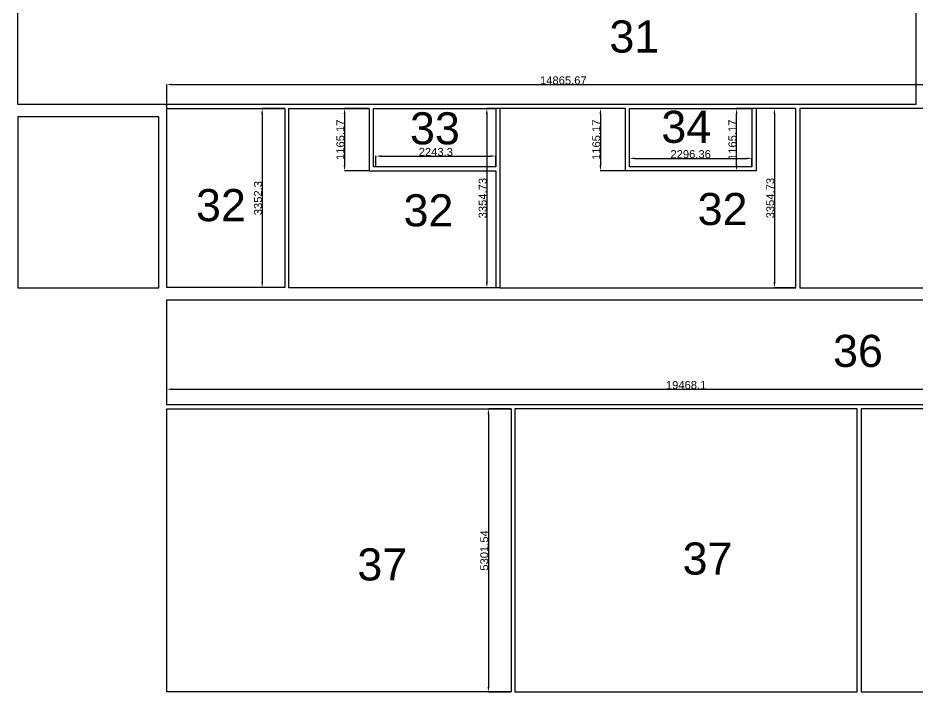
# Model space of a CAD drawing. Header units: millimetres. Extents: x 3935 to 205860, y 1962 to 72633.
# Drawn here: x 12081 to 28947, y 31653 to 44274 of the extents above; entities that cross this region are included whole.
import ezdxf

# ---------------------------------------------------------------- set-up
doc = ezdxf.new("R2010")
doc.units = ezdxf.units.MM
doc.layers.add('puf', color=5, linetype='Continuous', lineweight=30)
doc.styles.get("Standard").update_dxf_attribs({"font": 'arial.ttf'})
doc.dimstyles.new('ISO-25', dxfattribs={"dimtxt": 150, "dimasz": 100, "dimexe": 1.25, "dimexo": 0.625, "dimtad": 1, "dimdsep": 46, "dimtxsty": 'Standard', "dimcen": 2.5, "dimadec": 0, "dimazin": 0, "dimtfac": 1, "dimtmove": 0, "dimatfit": 3, "dimfxl": 1, "dimarcsym": 0})

# ---------------------------------------------------------------- blocks, each defined once
blk = doc.blocks.new('*D60')
at = {"layer": 'Defpoints', "color": 0, "transparency": 16777216}
for p in [(29734, 43027), (14868, 42577), (29734, 42577)]:
    blk.add_point(p, dxfattribs=at)
at = {"layer": 'puf', "color": 0, "lineweight": -2, "transparency": 16777216}
for p, q in [((14868, 42578), (14868, 43029)), ((14968, 43027), (29634, 43027)), ((29734, 42578), (29734, 43029))]:
    blk.add_line(p, q, dxfattribs=at)
at = {"layer": 'puf', "color": 0, "transparency": 16777216}
for points in [[(14968, 43044), (14968, 43011), (14868, 43027)], [(29634, 43044), (29634, 43011), (29734, 43027)]]:
    blk.add_solid(points, dxfattribs=at)
at = {"layer": 'puf', "color": 0, "transparency": 16777216, "insert": (22301, 43105), "char_height": 150, "attachment_point": 5}
blk.add_mtext('14865.67', dxfattribs=at)
blk = doc.blocks.new('*D61')
at = {"layer": 'Defpoints', "color": 0, "transparency": 16777216}
for p in [(17084, 42577), (16657, 39225), (17084, 39225)]:
    blk.add_point(p, dxfattribs=at)
at = {"layer": 'puf', "color": 0, "lineweight": -2, "transparency": 16777216}
for p, q in [((17084, 42577), (16656, 42577)), ((16657, 42477), (16657, 39325)), ((17084, 39225), (16656, 39225))]:
    blk.add_line(p, q, dxfattribs=at)
at = {"layer": 'puf', "color": 0, "transparency": 16777216}
for points in [[(16641, 42477), (16674, 42477), (16657, 42577)], [(16641, 39325), (16674, 39325), (16657, 39225)]]:
    blk.add_solid(points, dxfattribs=at)
at = {"layer": 'puf', "color": 0, "transparency": 16777216, "insert": (16580, 40901), "char_height": 150, "attachment_point": 5, "rotation": 90}
blk.add_mtext('3352.3', dxfattribs=at)
blk = doc.blocks.new('*D62')
at = {"layer": 'Defpoints', "color": 0, "transparency": 16777216}
for p in [(21111, 42577), (20868, 39222), (21111, 39222)]:
    blk.add_point(p, dxfattribs=at)
at = {"layer": 'puf', "color": 0, "lineweight": -2, "transparency": 16777216}
for p, q in [((21111, 42577), (20866, 42577)), ((20868, 42477), (20868, 39322)), ((21111, 39222), (20866, 39222))]:
    blk.add_line(p, q, dxfattribs=at)
at = {"layer": 'puf', "color": 0, "transparency": 16777216}
for points in [[(20851, 42477), (20884, 42477), (20868, 42577)], [(20851, 39322), (20884, 39322), (20868, 39222)]]:
    blk.add_solid(points, dxfattribs=at)
at = {"layer": 'puf', "color": 0, "transparency": 16777216, "insert": (20790, 40900), "char_height": 150, "attachment_point": 5, "rotation": 90}
blk.add_mtext('3354.73', dxfattribs=at)
blk = doc.blocks.new('*D63')
at = {"layer": 'Defpoints', "color": 0, "transparency": 16777216}
for p in [(26660, 42577), (26257, 39222), (26660, 39222)]:
    blk.add_point(p, dxfattribs=at)
at = {"layer": 'puf', "color": 0, "lineweight": -2, "transparency": 16777216}
for p, q in [((26660, 42577), (26256, 42577)), ((26257, 42477), (26257, 39322)), ((26660, 39222), (26256, 39222))]:
    blk.add_line(p, q, dxfattribs=at)
at = {"layer": 'puf', "color": 0, "transparency": 16777216}
for points in [[(26240, 42477), (26274, 42477), (26257, 42577)], [(26240, 39322), (26274, 39322), (26257, 39222)]]:
    blk.add_solid(points, dxfattribs=at)
at = {"layer": 'puf', "color": 0, "transparency": 16777216, "insert": (26180, 40900), "char_height": 150, "attachment_point": 5, "rotation": 90}
blk.add_mtext('3354.73', dxfattribs=at)
blk = doc.blocks.new('*D64')
at = {"layer": 'Defpoints', "color": 0, "transparency": 16777216}
for p in [(18664, 42577), (18200, 41412), (18664, 41412)]:
    blk.add_point(p, dxfattribs=at)
at = {"layer": 'puf', "color": 0, "lineweight": -2, "transparency": 16777216}
for p, q in [((18664, 42577), (18199, 42577)), ((18200, 42477), (18200, 41512)), ((18664, 41412), (18199, 41412))]:
    blk.add_line(p, q, dxfattribs=at)
at = {"layer": 'puf', "color": 0, "transparency": 16777216}
for points in [[(18184, 42477), (18217, 42477), (18200, 42577)], [(18184, 41512), (18217, 41512), (18200, 41412)]]:
    blk.add_solid(points, dxfattribs=at)
at = {"layer": 'puf', "color": 0, "transparency": 16777216, "insert": (18123, 41994), "char_height": 150, "attachment_point": 5, "rotation": 90}
blk.add_mtext('1165.17', dxfattribs=at)
blk = doc.blocks.new('*D65')
at = {"layer": 'Defpoints', "color": 0, "transparency": 16777216}
for p in [(21034, 41688), (18790, 41489), (21034, 41489)]:
    blk.add_point(p, dxfattribs=at)
at = {"layer": 'puf', "color": 0, "lineweight": -2, "transparency": 16777216}
for p, q in [((18790, 41490), (18790, 41690)), ((18890, 41688), (20934, 41688)), ((21034, 41490), (21034, 41690))]:
    blk.add_line(p, q, dxfattribs=at)
at = {"layer": 'puf', "color": 0, "transparency": 16777216}
for points in [[(18890, 41705), (18890, 41672), (18790, 41688)], [(20934, 41705), (20934, 41672), (21034, 41688)]]:
    blk.add_solid(points, dxfattribs=at)
at = {"layer": 'puf', "color": 0, "transparency": 16777216, "insert": (19912, 41766), "char_height": 150, "attachment_point": 5}
blk.add_mtext('2243.3', dxfattribs=at)
blk = doc.blocks.new('*D66')
at = {"layer": 'Defpoints', "color": 0, "transparency": 16777216}
for p in [(23466, 42577), (22996, 41412), (23466, 41412)]:
    blk.add_point(p, dxfattribs=at)
at = {"layer": 'puf', "color": 0, "lineweight": -2, "transparency": 16777216}
for p, q in [((23465, 42577), (22994, 42577)), ((22996, 42477), (22996, 41512)), ((23465, 41412), (22994, 41412))]:
    blk.add_line(p, q, dxfattribs=at)
at = {"layer": 'puf', "color": 0, "transparency": 16777216}
for points in [[(22979, 42477), (23012, 42477), (22996, 42577)], [(22979, 41512), (23012, 41512), (22996, 41412)]]:
    blk.add_solid(points, dxfattribs=at)
at = {"layer": 'puf', "color": 0, "transparency": 16777216, "insert": (22919, 41994), "char_height": 150, "attachment_point": 5, "rotation": 90}
blk.add_mtext('1165.17', dxfattribs=at)
blk = doc.blocks.new('*D67')
at = {"layer": 'Defpoints', "color": 0, "transparency": 16777216}
for p in [(25835, 41646), (23539, 41489), (25835, 41489)]:
    blk.add_point(p, dxfattribs=at)
at = {"layer": 'puf', "color": 0, "lineweight": -2, "transparency": 16777216}
for p, q in [((23539, 41490), (23539, 41647)), ((23639, 41646), (25735, 41646)), ((25835, 41490), (25835, 41647))]:
    blk.add_line(p, q, dxfattribs=at)
at = {"layer": 'puf', "color": 0, "transparency": 16777216}
for points in [[(23639, 41662), (23639, 41629), (23539, 41646)], [(25735, 41662), (25735, 41629), (25835, 41646)]]:
    blk.add_solid(points, dxfattribs=at)
at = {"layer": 'puf', "color": 0, "transparency": 16777216, "insert": (24687, 41723), "char_height": 150, "attachment_point": 5}
blk.add_mtext('2296.36', dxfattribs=at)
blk = doc.blocks.new('*D68')
at = {"layer": 'Defpoints', "color": 0, "transparency": 16777216}
for p in [(25548, 42577), (25913, 42577), (25913, 41412)]:
    blk.add_point(p, dxfattribs=at)
at = {"layer": 'puf', "color": 0, "lineweight": -2, "transparency": 16777216}
for p, q in [((25912, 42577), (25546, 42577)), ((25548, 41512), (25548, 42477)), ((25912, 41412), (25546, 41412))]:
    blk.add_line(p, q, dxfattribs=at)
at = {"layer": 'puf', "color": 0, "transparency": 16777216}
for points in [[(25531, 42477), (25564, 42477), (25548, 42577)], [(25531, 41512), (25564, 41512), (25548, 41412)]]:
    blk.add_solid(points, dxfattribs=at)
at = {"layer": 'puf', "color": 0, "transparency": 16777216, "insert": (25470, 41994), "char_height": 150, "attachment_point": 5, "rotation": 90}
blk.add_mtext('1165.17', dxfattribs=at)
blk = doc.blocks.new('*D72')
at = {"layer": 'Defpoints', "color": 0, "transparency": 16777216}
for p in [(34336, 37323), (14868, 37028), (34336, 37028)]:
    blk.add_point(p, dxfattribs=at)
at = {"layer": 'puf', "color": 0, "lineweight": -2, "transparency": 16777216}
for p, q in [((14868, 37028), (14868, 37324)), ((14968, 37323), (34236, 37323)), ((34336, 37028), (34336, 37324))]:
    blk.add_line(p, q, dxfattribs=at)
at = {"layer": 'puf', "color": 0, "transparency": 16777216}
for points in [[(14968, 37340), (14968, 37306), (14868, 37323)], [(34236, 37340), (34236, 37306), (34336, 37323)]]:
    blk.add_solid(points, dxfattribs=at)
at = {"layer": 'puf', "color": 0, "transparency": 16777216, "insert": (24602, 37400), "char_height": 150, "attachment_point": 5}
blk.add_mtext('19468.1', dxfattribs=at)
blk = doc.blocks.new('*D73')
at = {"layer": 'Defpoints', "color": 0, "transparency": 16777216}
for p in [(21320, 36955), (20897, 31653), (21320, 31653)]:
    blk.add_point(p, dxfattribs=at)
at = {"layer": 'puf', "color": 0, "lineweight": -2, "transparency": 16777216}
for p, q in [((21319, 36955), (20896, 36955)), ((20897, 36855), (20897, 31753)), ((21319, 31653), (20896, 31653))]:
    blk.add_line(p, q, dxfattribs=at)
at = {"layer": 'puf', "color": 0, "transparency": 16777216}
for points in [[(20880, 36855), (20914, 36855), (20897, 36955)], [(20880, 31753), (20914, 31753), (20897, 31653)]]:
    blk.add_solid(points, dxfattribs=at)
at = {"layer": 'puf', "color": 0, "transparency": 16777216, "insert": (20820, 34304), "char_height": 150, "attachment_point": 5, "rotation": 90}
blk.add_mtext('5301.54', dxfattribs=at)

msp = doc.modelspace()

# ---------------------------------------------------------------- linework, layer by layer
for points in [[(12081.223, 59850.582), (14081.437, 59850.582), (14081.437, 51412.786), (28908.266, 51412.786), (28908.266, 49412.572), (14081.437, 49412.572), (14081.437, 44450.876), (28908.266, 44450.876), (28908.266, 42654.567), (12081.223, 42654.567), (12081.223, 59850.582)], [(17154.582, 42576.889), (18664.452, 42576.889), (18664.452, 41411.716), (21033.637, 41411.716), (21033.637, 39222.161), (17154.582, 39222.161), (17154.582, 42576.889)], [(21111.316, 42576.889), (21111.316, 39222.161), (26660.453, 39222.161), (26660.453, 42576.889), (25912.8, 42576.889), (25912.8, 41411.716), (23465.937, 41411.716), (23465.937, 42576.889), (21111.316, 42576.889)]]:
    msp.add_lwpolyline(points)
for points in [[(14867.929, 42576.889), (17084.187, 42576.889), (17084.187, 39224.588), (14867.929, 39224.588)], [(18742.13, 42576.889), (21033.637, 42576.889), (21033.637, 41489.394), (18742.13, 41489.394)], [(23538.76, 42576.889), (25835.122, 42576.889), (25835.122, 41489.394), (23538.76, 41489.394)], [(26733.276, 39222.161), (29733.598, 39222.161), (29733.598, 42576.889), (26733.276, 42576.889)], [(12081.223, 39222.161), (14717.428, 39222.161), (14717.428, 42421.533), (12081.223, 42421.533)], [(14867.929, 38993.982), (34336.032, 38993.982), (34336.032, 37027.752), (14867.929, 37027.752)], [(14867.929, 36954.928), (21320.076, 36954.928), (21320.076, 31653.39), (14867.929, 31653.39)], [(21392.899, 31653.39), (27806.207, 31653.39), (27806.207, 36954.928), (21392.899, 36954.928)], [(34336.032, 36954.928), (27883.885, 36954.928), (27883.885, 31653.39), (34336.032, 31653.39)]]:
    msp.add_lwpolyline(points, close=True)

# ---------------------------------------------------------------- texts
at = {"layer": 'puf'}
for s, p in [('31', (23164.222, 43627.142)), ('33', (19428.078, 41907.471)), ('34', (24137.467, 41935.775)), ('32', (15417.352, 40469.226)), ('32', (24818.251, 40396.672)), ('32', (19307.11, 40372.048)), ('36', (27355.391, 37740.029)), ('37', (24536.187, 33851.453)), ('37', (18440.979, 33741.859))]:
    msp.add_text(s, height=600.8776, dxfattribs=at).set_placement(p)

# ---------------------------------------------------------------- dimensions: what is measured, and where the dimension line sits
for base, p1, p2, picture, middle in [((29733.598, 43027.296), (14867.929, 42576.889), (29733.598, 42576.889), '*D60', (22300.763, 43104.507)), ((21033.637, 41688.373), (18790.333, 41489.394), (21033.637, 41489.394), '*D65', (19911.985, 41765.635)), ((25835.122, 41645.832), (23538.76, 41489.394), (25835.122, 41489.394), '*D67', (24686.941, 41723.094)), ((34336.032, 37323.017), (14867.929, 37027.752), (34336.032, 37027.752), '*D72', (24601.98, 37400.228))]:
    dim = msp.add_linear_dim(base=base, p1=p1, p2=p2, dimstyle='ISO-25', dxfattribs=at)
    dim.commit()
    dim.dimension.update_dxf_attribs({"geometry": picture, "text_midpoint": middle})
for base, p1, p2, picture, middle in [((16657.497, 39224.588), (17084.187, 42576.889), (17084.187, 39224.588), '*D61', (16580.235, 40900.739)), ((18200.242, 41411.716), (18664.452, 42576.889), (18664.452, 41411.716), '*D64', (18123.031, 41994.303)), ((20867.552, 39222.161), (21111.316, 42576.889), (21111.316, 39222.161), '*D62', (20790.29, 40899.525)), ((22995.715, 41411.716), (23465.937, 42576.889), (23465.937, 41411.716), '*D66', (22918.504, 41994.303)), ((25547.573, 42576.889), (25912.8, 41411.716), (25912.8, 42576.889), '*D68', (25470.362, 41994.303)), ((26257.043, 39222.161), (26660.453, 42576.889), (26660.453, 39222.161), '*D63', (26179.781, 40899.525)), ((20897.026, 31653.39), (21320.076, 36954.928), (21320.076, 31653.39), '*D73', (20819.764, 34304.159))]:
    dim = msp.add_linear_dim(base=base, p1=p1, p2=p2, angle=90, dimstyle='ISO-25', dxfattribs=at)
    dim.commit()
    dim.dimension.update_dxf_attribs({"geometry": picture, "text_midpoint": middle})

doc.saveas('drawing.dxf')
